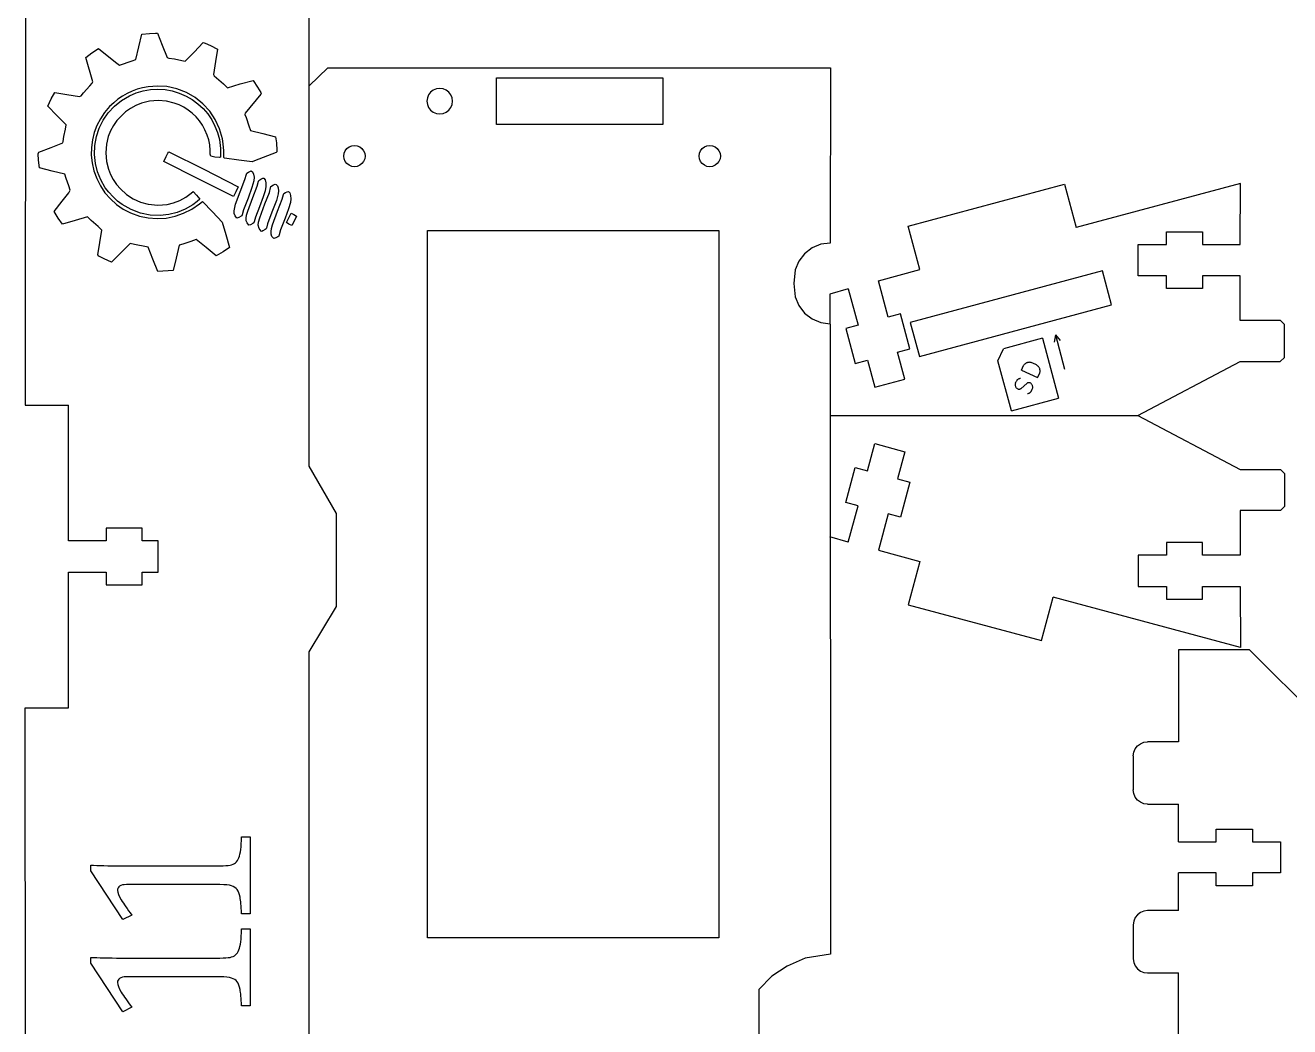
# Model space of a CAD drawing. Extents: x -217 to 647, y -204 to 340.
# Drawn here: x -217.4 to -39.4, y -63.8 to 77.1 of the extents above; entities that cross this region are included whole.
import ezdxf

# ---------------------------------------------------------------- set-up
doc = ezdxf.new("R2010")
doc.units = 0
doc.layers.add('Layer_1', color=7, linetype='CONTINUOUS')

msp = doc.modelspace()

# ---------------------------------------------------------------- linework, layer by layer
at = {"layer": 'Layer_1', "color": 3}
for p, q in [((-217.335825, 149.246416), (-217.352476, 23.693906)), ((-177.424241, 15.098608), (-177.424241, 127.368493)), ((-174.770583, 71.152812), (-104.060256, 71.181402)), ((-104.060256, 71.181402), (-104.07211, 46.5089)), ((-105.403916, 46.333688), (-106.633982, 45.823142)), ((-104.07211, 46.5089), (-105.403916, 46.333688)), ((-107.690255, 45.011034), (-108.500854, 43.952607)), ((-106.633982, 45.823142), (-107.690255, 45.011034)), ((-109.01035, 42.720055), (-109.184086, 40.832957)), ((-108.500854, 43.952607), (-109.01035, 42.720055)), ((-109.184086, 40.832957), (-109.01035, 38.945858)), ((-109.01035, 38.945858), (-108.500854, 37.713306)), ((-108.500854, 37.713306), (-107.690255, 36.654877)), ((-107.690255, 36.654877), (-106.633982, 35.842768)), ((-106.633982, 35.842768), (-105.403916, 35.332223)), ((-105.403916, 35.332223), (-104.07211, 35.158396)), ((-104.07211, 35.158396), (-104.060256, -53.566143)), ((-217.352476, 23.693906), (-211.264153, 23.693906)), ((-211.264068, 4.596526), (-211.264068, 23.696381)), ((-173.578963, 8.431672), (-177.424241, 15.098608)), ((-173.578963, -4.624266), (-173.578963, 8.431672)), ((-200.884866, 6.396512), (-205.974688, 6.396512)), ((-205.974688, 6.396512), (-205.974688, 4.596526)), ((-200.884866, 4.596526), (-200.884866, 6.396512)), ((-205.974688, 4.596526), (-211.264068, 4.596526)), ((-198.636091, 4.596526), (-200.884866, 4.596526)), ((-198.636091, 0.196541), (-198.636091, 4.596526)), ((-211.264096, -18.904485), (-211.264096, 0.195356)), ((-211.264068, 0.196541), (-205.974688, 0.196541)), ((-205.974688, 0.196541), (-205.974688, -1.603444)), ((-200.884866, -1.603444), (-200.884866, 0.196541)), ((-200.884866, 0.196541), (-198.636091, 0.196541)), ((-205.974688, -1.603444), (-200.884866, -1.603444)), ((-177.424241, -11.013269), (-173.578963, -4.624266)), ((-177.424241, -123.839025), (-177.424241, -11.013269)), ((-217.335825, -144.474832), (-217.353323, -18.901663)), ((-217.353323, -18.901663), (-211.264096, -18.904485)), ((-107.589897, -54.13183), (-110.131901, -55.237068)), ((-104.060256, -53.566143), (-107.589897, -54.13183)), ((-112.31599, -56.657972), (-114.130086, -58.536387)), ((-110.131901, -55.237068), (-112.31599, -56.657972)), ((-114.130086, -58.536387), (-114.130086, -71.540792))]:
    msp.add_line(p, q, dxfattribs=at)
at = {"layer": 'Layer_1', "color": 1}
for p, q in [((-201.376751, 74.126963), (-200.943424, 75.896553)), ((-200.943424, 75.896553), (-199.857281, 76.007777)), ((-199.857281, 76.007777), (-199.018172, 76.053299)), ((-199.018172, 76.053299), (-198.746522, 76.022311)), ((-198.746522, 76.022311), (-198.084265, 74.342976)), ((-208.855519, 72.627122), (-207.970546, 73.2731)), ((-207.970546, 73.2731), (-207.028957, 73.880245)), ((-207.028957, 73.880245), (-205.583561, 72.695448)), ((-201.811142, 72.339029), (-201.376751, 74.126963)), ((-198.084265, 74.342976), (-197.377902, 72.633472)), ((-194.847704, 72.080768), (-193.607817, 73.378962)), ((-193.607817, 73.378962), (-192.298738, 74.719997)), ((-192.298738, 74.719997), (-192.017303, 74.6447)), ((-192.017303, 74.6447), (-191.284298, 74.297651)), ((-191.284298, 74.297651), (-190.324125, 73.782511)), ((-190.324125, 73.782511), (-190.577041, 72.035443)), ((-207.852416, 69.199928), (-208.855519, 72.627122)), ((-205.583561, 72.695448), (-204.476141, 71.797586)), ((-204.476141, 71.797586), (-204.078592, 71.544517)), ((-204.078592, 71.544517), (-202.311717, 72.159)), ((-202.311717, 72.159), (-201.811142, 72.339029)), ((-197.377902, 72.633472), (-197.134226, 72.543499)), ((-197.134226, 72.543499), (-196.346205, 72.428861)), ((-196.346205, 72.428861), (-195.342936, 72.209828)), ((-195.342936, 72.209828), (-194.847704, 72.080768)), ((-190.577041, 72.035443), (-190.86083, 70.215307)), ((-190.86083, 70.215307), (-190.769892, 70.048373)), ((-190.769892, 70.048373), (-190.439827, 69.765953)), ((-190.439827, 69.765953), (-189.461527, 68.901196)), ((-213.734605, 66.793109), (-213.212533, 67.710246)), ((-213.212533, 67.710246), (-211.503308, 67.427685)), ((-209.506936, 67.23552), (-209.153263, 67.647621)), ((-209.153263, 67.647621), (-208.289898, 68.627214)), ((-208.289898, 68.627214), (-207.934662, 69.019814)), ((-207.934662, 69.019814), (-207.852416, 69.199928)), ((-202.320635, 67.892279), (-203.01195, 67.570603)), ((-202.693216, 67.224965), (-201.736127, 67.634921)), ((-201.59923, 68.155903), (-202.320635, 67.892279)), ((-201.736127, 67.634921), (-200.747466, 67.926485)), ((-200.847147, 68.361784), (-201.59923, 68.155903)), ((-200.063806, 68.510233), (-200.847147, 68.361784)), ((-200.747466, 67.926485), (-199.737156, 68.099713)), ((-198.757952, 68.588098), (-200.063806, 68.510233)), ((-199.737156, 68.099713), (-198.715114, 68.154605)), ((-197.430294, 68.511955), (-198.757952, 68.588098)), ((-198.715114, 68.154605), (-197.691268, 68.091274)), ((-197.691268, 68.091274), (-196.675542, 67.909664)), ((-196.004979, 68.195358), (-197.430294, 68.511955)), ((-196.675542, 67.909664), (-195.677858, 67.609916)), ((-194.672672, 67.674319), (-196.004979, 68.195358)), ((-193.450568, 66.96501), (-194.672672, 67.674319)), ((-189.461527, 68.901196), (-188.904225, 68.362772)), ((-188.904225, 68.362772), (-187.125999, 68.889399)), ((-187.125999, 68.889399), (-185.306902, 69.373071)), ((-185.306902, 69.373071), (-184.697088, 68.45805)), ((-184.697088, 68.45805), (-184.212213, 67.681262)), ((-184.212213, 67.681262), (-184.174133, 67.545203)), ((-214.20251, 65.769122), (-213.734605, 66.793109)), ((-211.503308, 67.427685), (-209.703839, 67.146535)), ((-209.703839, 67.146535), (-209.506936, 67.23552)), ((-204.911164, 66.254177), (-205.487936, 65.69724)), ((-204.30663, 66.751819), (-204.911164, 66.254177)), ((-204.808966, 65.757861), (-203.81402, 66.560275)), ((-203.673755, 67.190562), (-204.30663, 66.751819)), ((-203.81402, 66.560275), (-202.693216, 67.224965)), ((-203.01195, 67.570603), (-203.673755, 67.190562)), ((-201.787455, 65.866601), (-202.542569, 65.452384)), ((-200.985419, 66.189915), (-201.787455, 65.866601)), ((-199.869671, 66.471883), (-200.985419, 66.189915)), ((-198.649178, 66.548507), (-199.869671, 66.471883)), ((-197.495473, 66.476766), (-198.649178, 66.548507)), ((-196.41487, 66.209501), (-197.495473, 66.476766)), ((-195.718165, 65.946385), (-196.41487, 66.209501)), ((-195.0563, 65.616157), (-195.718165, 65.946385)), ((-195.677858, 67.609916), (-194.708134, 67.192001)), ((-194.708134, 67.192001), (-193.848047, 66.695488)), ((-193.848047, 66.695488), (-193.052184, 66.103442)), ((-192.355865, 66.083517), (-193.450568, 66.96501)), ((-193.052184, 66.103442), (-192.327939, 65.425573)), ((-191.405761, 65.046068), (-192.355865, 66.083517)), ((-184.213531, 67.455512), (-186.423012, 64.774458)), ((-184.174133, 67.545203), (-184.213531, 67.455512)), ((-212.891472, 64.446374), (-214.20251, 65.769122)), ((-211.580428, 63.125123), (-212.891472, 64.446374)), ((-206.188183, 64.876425), (-206.78304, 63.987679)), ((-206.383402, 63.80367), (-205.668584, 64.833668)), ((-205.487936, 65.69724), (-206.188183, 64.876425)), ((-205.668584, 64.833668), (-204.808966, 65.757861)), ((-203.882247, 64.381266), (-204.451918, 63.739323)), ((-203.243318, 64.954769), (-203.882247, 64.381266)), ((-202.542569, 65.452384), (-203.243318, 64.954769)), ((-194.433698, 65.222711), (-195.0563, 65.616157)), ((-193.854801, 64.769829), (-194.433698, 65.222711)), ((-193.324028, 64.261349), (-193.854801, 64.769829)), ((-192.845814, 63.701082), (-193.324028, 64.261349)), ((-192.327939, 65.425573), (-191.682692, 64.671531)), ((-191.682692, 64.671531), (-191.123835, 63.85097)), ((-190.617452, 63.86875), (-191.405761, 65.046068)), ((-186.423012, 64.774458), (-186.444122, 64.611954)), ((-186.444122, 64.611954), (-186.284464, 64.157492)), ((-186.284464, 64.157492), (-185.897836, 63.009271)), ((-211.917173, 61.515976), (-211.707826, 62.532823)), ((-211.707826, 62.532823), (-211.580428, 63.125123)), ((-207.269227, 63.041387), (-207.64347, 62.048078)), ((-207.34079, 61.490012), (-206.943966, 62.683784)), ((-206.78304, 63.987679), (-207.269227, 63.041387)), ((-206.943966, 62.683784), (-206.383402, 63.80367)), ((-205.353708, 62.280093), (-205.670937, 61.477763)), ((-204.94489, 63.03642), (-205.353708, 62.280093)), ((-204.451918, 63.739323), (-204.94489, 63.03642)), ((-192.424592, 63.092978), (-192.845814, 63.701082)), ((-192.064784, 62.44079), (-192.424592, 63.092978)), ((-191.743409, 61.70896), (-192.064784, 62.44079)), ((-191.123835, 63.85097), (-190.658756, 62.973513)), ((-190.658756, 62.973513), (-190.294836, 62.048897)), ((-190.008137, 62.567677), (-190.617452, 63.86875)), ((-189.595012, 61.159022), (-190.008137, 62.567677)), ((-185.897836, 63.009271), (-185.681321, 62.357253)), ((-185.681321, 62.357253), (-183.920031, 61.921332)), ((-213.71562, 59.966492), (-212.071926, 60.590795)), ((-212.071926, 60.590795), (-212.035523, 60.795999)), ((-212.035523, 60.795999), (-211.917173, 61.515976)), ((-207.9025, 61.018193), (-208.043041, 59.962145)), ((-207.64347, 62.048078), (-207.9025, 61.018193)), ((-207.564423, 60.238328), (-207.34079, 61.490012)), ((-205.670937, 61.477763), (-205.933452, 60.419628)), ((-191.526998, 61.026151), (-191.743409, 61.70896)), ((-191.3978, 60.321076), (-191.526998, 61.026151)), ((-190.294836, 62.048897), (-190.039464, 61.086773)), ((-190.039464, 61.086773), (-189.866722, 59.804524)), ((-189.483596, 60.456401), (-189.595012, 61.159022)), ((-183.920031, 61.921332), (-182.135707, 61.467942)), ((-182.135707, 61.467942), (-182.019719, 60.589892)), ((-182.019719, 60.589892), (-181.941351, 59.549254)), ((-215.522265, 59.062957), (-215.502961, 59.209515)), ((-215.47444, 58.159366), (-215.522265, 59.062957)), ((-215.502961, 59.209515), (-215.452523, 59.271943)), ((-215.452523, 59.271943), (-213.71562, 59.966492)), ((-208.043041, 59.962145), (-208.061837, 58.890463)), ((-208.061837, 58.890463), (-207.955583, 57.813588)), ((-207.605384, 58.94465), (-207.564423, 60.238328)), ((-207.474213, 57.697481), (-207.605384, 58.94465)), ((-205.933452, 60.419628), (-205.999314, 59.201726)), ((-205.999314, 59.201726), (-205.932769, 57.979563)), ((-197.542892, 58.663697), (-197.277719, 59.157332)), ((-197.277719, 59.157332), (-197.134059, 59.327512)), ((-197.134059, 59.327512), (-192.219298, 56.895152)), ((-191.338036, 59.52233), (-191.3978, 60.321076)), ((-191.320397, 59.00084), (-191.338036, 59.52233)), ((-191.259237, 58.752936), (-191.320397, 59.00084)), ((-191.067738, 58.662371), (-191.259237, 58.752936)), ((-189.868977, 58.726125), (-189.901875, 58.61349)), ((-189.866722, 59.804524), (-189.868979, 58.726125)), ((-189.868979, 58.726125), (-189.868979, 58.726125)), ((-189.435782, 59.496705), (-189.483596, 60.456401)), ((-189.397092, 58.594045), (-189.435782, 59.496705)), ((-182.031629, 59.258594), (-185.105966, 58.071228)), ((-181.942198, 59.357851), (-182.031397, 59.258594)), ((-182.031397, 59.258594), (-182.031397, 59.258594)), ((-181.941351, 59.549254), (-181.942198, 59.357851)), ((-215.355523, 57.072754), (-215.47444, 58.159366)), ((-213.585563, 56.63181), (-215.355523, 57.072754)), ((-207.955583, 57.813588), (-207.699198, 56.668019)), ((-207.182206, 56.517877), (-207.474213, 57.697481)), ((-205.932769, 57.979563), (-205.664641, 56.9063)), ((-197.849792, 57.975245), (-197.542892, 58.663697)), ((-192.929767, 55.505715), (-197.849792, 57.975245)), ((-190.659077, 58.612785), (-191.067738, 58.662371)), ((-190.004373, 58.562803), (-190.659077, 58.612785)), ((-189.901875, 58.61349), (-190.004373, 58.562803)), ((-189.361307, 58.464872), (-189.397092, 58.594045)), ((-189.299085, 58.429707), (-189.361307, 58.464872)), ((-187.316742, 58.179573), (-189.299085, 58.429707)), ((-185.443597, 57.954642), (-187.316742, 58.179573)), ((-185.105966, 58.071228), (-185.443597, 57.954642)), ((-211.803338, 56.175993), (-213.585563, 56.63181)), ((-211.586761, 55.569836), (-211.803338, 56.175993)), ((-211.242862, 54.54156), (-211.586761, 55.569836)), ((-207.699198, 56.668019), (-207.304584, 55.574295)), ((-207.304584, 55.574295), (-206.780573, 54.543846)), ((-206.723841, 55.388791), (-207.182206, 56.517877)), ((-206.093599, 54.293317), (-206.723841, 55.388791)), ((-205.664641, 56.9063), (-205.369676, 56.153528)), ((-205.369676, 56.153528), (-204.989103, 55.438095)), ((-204.989103, 55.438095), (-204.523396, 54.760818)), ((-188.032974, 53.05803), (-192.929767, 55.505715)), ((-192.219298, 56.895152), (-187.380948, 54.420289)), ((-187.104943, 53.728477), (-186.441831, 55.457851)), ((-186.441831, 55.457851), (-186.230918, 56.186153)), ((-186.230918, 56.186153), (-186.172963, 56.328591)), ((-186.172963, 56.328591), (-185.940762, 56.489655)), ((-185.940762, 56.489655), (-185.566044, 56.656759)), ((-185.566044, 56.656759), (-185.368475, 56.532891)), ((-185.189137, 55.268592), (-185.4528, 54.314935)), ((-185.368475, 56.532891), (-185.226311, 56.210763)), ((-185.226311, 56.210763), (-185.159712, 55.764598)), ((-185.159712, 55.764598), (-185.188854, 55.268592)), ((-185.188854, 55.268592), (-185.188854, 55.268592)), ((-184.712074, 54.532275), (-184.536721, 55.190897)), ((-184.536721, 55.190897), (-184.467565, 55.324021)), ((-184.467565, 55.324021), (-184.215388, 55.499619)), ((-184.215388, 55.499619), (-183.923813, 55.650721)), ((-183.923813, 55.650721), (-183.76552, 55.620128)), ((-183.76552, 55.620128), (-183.577958, 55.384219)), ((-183.577958, 55.384219), (-183.480936, 54.971723)), ((-212.169211, 52.415156), (-211.230695, 53.567075)), ((-211.032124, 53.931847), (-211.242862, 54.54156)), ((-211.230695, 53.567075), (-211.032124, 53.931847)), ((-206.780573, 54.543846), (-206.136006, 53.588185)), ((-206.136006, 53.588185), (-205.379724, 52.718884)), ((-205.607271, 53.650443), (-206.093599, 54.293317)), ((-205.007424, 52.99834), (-205.607271, 53.650443)), ((-204.523396, 54.760818), (-203.973032, 54.122375)), ((-203.973032, 54.122375), (-203.117557, 53.35013)), ((-194.766557, 52.965433), (-193.996931, 53.510179)), ((-193.996931, 53.510179), (-193.714819, 53.738383)), ((-193.714819, 53.738383), (-193.244569, 53.232472)), ((-187.701295, 53.713463), (-188.032974, 53.05803)), ((-187.75945, 51.976611), (-187.104943, 53.728477)), ((-187.380948, 54.420289), (-187.701295, 53.713463)), ((-187.701295, 53.713463), (-187.701295, 53.713463)), ((-185.4528, 54.314935), (-186.011972, 52.831942)), ((-185.332951, 52.90357), (-184.712074, 54.532275)), ((-183.583165, 53.854715), (-183.85499, 52.985584)), ((-183.6235, 52.029584), (-183.009661, 53.62239)), ((-183.480371, 54.442076), (-183.58288, 53.854715)), ((-183.58288, 53.854715), (-183.58288, 53.854715)), ((-183.480936, 54.971723), (-183.480371, 54.442076)), ((-183.009661, 53.62239), (-182.840334, 54.263853)), ((-182.840334, 54.263853), (-182.78368, 54.465614)), ((-182.78368, 54.465614), (-182.441779, 54.682558)), ((-182.441779, 54.682558), (-182.191705, 54.797846)), ((-182.191705, 54.797846), (-182.035295, 54.754468)), ((-182.035295, 54.754468), (-181.880595, 54.575483)), ((-181.767542, 53.426161), (-182.019022, 52.478092)), ((-181.880595, 54.575483), (-181.778935, 54.267296)), ((-181.778935, 54.267296), (-181.738516, 53.870717)), ((-181.738516, 53.870717), (-181.767551, 53.426359)), ((-181.767551, 53.426359), (-181.767551, 53.426359)), ((-181.038929, 53.33283), (-180.950531, 53.473998)), ((-180.950531, 53.473998), (-180.745517, 53.621346)), ((-180.745517, 53.621346), (-180.507739, 53.726925)), ((-180.507739, 53.726925), (-180.321071, 53.743012)), ((-180.321071, 53.743012), (-180.129045, 53.55429)), ((-180.129045, 53.55429), (-180.009292, 53.185623)), ((-213.310893, 50.949887), (-212.169211, 52.415156)), ((-205.379724, 52.718884), (-204.520566, 51.947401)), ((-204.355618, 52.398562), (-205.007424, 52.99834)), ((-204.520566, 51.947401), (-203.567369, 51.285308)), ((-203.713396, 51.912688), (-204.355618, 52.398562)), ((-202.452769, 51.205552), (-203.713396, 51.912688)), ((-203.117557, 53.35013), (-202.179758, 52.734519)), ((-202.179758, 52.734519), (-201.158049, 52.274638)), ((-201.158049, 52.274638), (-200.050857, 51.969612)), ((-200.050857, 51.969612), (-198.716928, 51.852236)), ((-198.716928, 51.852236), (-197.38955, 51.945115)), ((-197.38955, 51.945115), (-196.486755, 52.171909)), ((-196.486755, 52.171909), (-195.60446, 52.515684)), ((-195.60446, 52.515684), (-194.766557, 52.965433)), ((-193.790612, 51.889913), (-194.855428, 51.275599)), ((-193.927476, 51.274019), (-192.8583, 52.020779)), ((-193.146042, 52.359135), (-193.790612, 51.889913)), ((-193.244569, 53.232472), (-192.797639, 52.673672)), ((-192.797639, 52.673672), (-193.146042, 52.359135)), ((-192.8583, 52.020779), (-192.412496, 52.338053)), ((-192.412496, 52.338053), (-191.006295, 50.898127)), ((-187.965049, 51.051374), (-187.75945, 51.976611)), ((-186.011972, 52.831942), (-186.663042, 51.158759)), ((-186.057173, 50.972606), (-185.332951, 52.90357)), ((-183.85499, 52.985584), (-184.411143, 51.584407)), ((-184.357656, 50.054904), (-183.6235, 52.029584)), ((-182.019022, 52.478092), (-182.638898, 50.865615)), ((-181.863546, 50.975259), (-181.223753, 52.659025)), ((-181.223753, 52.659025), (-181.038929, 53.33283)), ((-180.037486, 52.188617), (-180.293975, 51.31782)), ((-179.974598, 52.707059), (-180.037746, 52.188758)), ((-180.037746, 52.188758), (-180.037746, 52.188758)), ((-180.009292, 53.185623), (-179.974598, 52.707059)), ((-212.733105, 50.0229), (-213.310893, 50.949887)), ((-212.124744, 49.170701), (-212.733105, 50.0229)), ((-208.583104, 50.176513), (-210.320568, 49.660837)), ((-208.074864, 49.68872), (-208.583104, 50.176513)), ((-203.567369, 51.285308), (-202.528974, 50.744062)), ((-202.528974, 50.744062), (-201.303173, 50.300268)), ((-201.139194, 50.717392), (-202.452769, 51.205552)), ((-201.303173, 50.300268), (-200.047171, 50.033511)), ((-199.77597, 50.44914), (-201.139194, 50.717392)), ((-200.047171, 50.033511), (-198.778487, 49.941479)), ((-198.366405, 50.401727), (-199.77597, 50.44914)), ((-198.778487, 49.941479), (-197.514642, 50.021799)), ((-197.132211, 50.535133), (-198.366405, 50.401727)), ((-197.514642, 50.021799), (-196.273177, 50.272215)), ((-195.965586, 50.825229), (-197.132211, 50.535133)), ((-196.273177, 50.272215), (-195.071613, 50.690412)), ((-194.855428, 51.275599), (-195.965586, 50.825229)), ((-195.071613, 50.690412), (-193.927476, 51.274019)), ((-191.006295, 50.898127), (-189.652628, 49.458201)), ((-187.965896, 50.675567), (-187.965049, 51.051374)), ((-187.836025, 50.350898), (-187.965896, 50.675567)), ((-187.590029, 50.003709), (-187.836025, 50.350898)), ((-187.302798, 50.102035), (-187.590029, 50.003709)), ((-186.976687, 50.282234), (-187.302798, 50.102035)), ((-186.878338, 50.352168), (-186.976687, 50.282234)), ((-186.850085, 50.476233), (-186.878338, 50.352168)), ((-186.663042, 51.158759), (-186.850085, 50.476233)), ((-186.270542, 50.022476), (-186.209841, 50.429836)), ((-186.269695, 49.647883), (-186.270542, 50.022476)), ((-186.209841, 50.429836), (-186.057173, 50.972606)), ((-184.972015, 50.146626), (-185.153729, 49.476348)), ((-184.411143, 51.584407), (-184.972015, 50.146626)), ((-184.5315, 49.43568), (-184.357656, 50.054904)), ((-182.638898, 50.865615), (-183.275091, 49.229093)), ((-182.580542, 49.058687), (-181.863546, 50.975259)), ((-180.794381, 50.024113), (-181.442061, 48.382935)), ((-180.293975, 51.31782), (-180.794381, 50.024113)), ((-180.577877, 49.398963), (-179.926338, 50.689142)), ((-179.926338, 50.689142), (-179.541972, 50.534512)), ((-179.541972, 50.534512), (-179.192383, 50.284096)), ((-179.192383, 50.284096), (-179.501284, 49.599961)), ((-210.320568, 49.660837), (-212.124744, 49.170701)), ((-207.079985, 48.813465), (-208.074864, 49.68872)), ((-206.593446, 48.338372), (-207.079985, 48.813465)), ((-206.875524, 46.605414), (-206.593446, 48.338372)), ((-189.652628, 49.458201), (-189.127288, 47.697643)), ((-186.129752, 49.336789), (-186.269695, 49.647883)), ((-185.883138, 49.008593), (-186.129752, 49.336789)), ((-185.646354, 49.073165), (-185.883138, 49.008593)), ((-185.320824, 49.246958), (-185.646354, 49.073165)), ((-185.187641, 49.340515), (-185.320824, 49.246958)), ((-185.153729, 49.476348), (-185.187641, 49.340515)), ((-184.588029, 49.02595), (-184.5315, 49.43568)), ((-184.428071, 48.551083), (-184.588029, 49.02595)), ((-184.171127, 48.170365), (-184.428071, 48.551083)), ((-184.061018, 48.150327), (-184.171127, 48.170365)), ((-183.92164, 48.22362), (-184.061018, 48.150327)), ((-183.585945, 48.407996), (-183.92164, 48.22362)), ((-183.444704, 48.48984), (-183.585945, 48.407996)), ((-183.431355, 48.583933), (-183.444704, 48.48984)), ((-183.275091, 49.229093), (-183.431355, 48.583933)), ((-182.770997, 48.147533), (-182.718134, 48.550518)), ((-182.770433, 47.753833), (-182.770997, 48.147533)), ((-182.718134, 48.550518), (-182.580542, 49.058687)), ((-181.442061, 48.382935), (-181.642357, 47.675827)), ((-180.261977, 49.172621), (-180.577877, 49.398963)), ((-179.857538, 48.995837), (-180.261977, 49.172621)), ((-179.501284, 49.599961), (-179.857538, 48.995837)), ((-179.501284, 49.599961), (-179.501284, 49.599961)), ((-207.158195, 44.844799), (-206.875524, 46.605414)), ((-202.57774, 46.425469), (-203.914835, 45.114463)), ((-201.981051, 46.299288), (-202.57774, 46.425469)), ((-200.298897, 45.97747), (-201.981051, 46.299288)), ((-195.197544, 46.370775), (-195.675558, 46.192975)), ((-194.065384, 46.739809), (-195.197544, 46.370775)), ((-193.327127, 46.991043), (-194.065384, 46.739809)), ((-191.907473, 45.857667), (-193.327127, 46.991043)), ((-189.127288, 47.697643), (-188.600297, 45.8965)), ((-182.637811, 47.445646), (-182.770433, 47.753833)), ((-182.393861, 47.122841), (-182.637811, 47.445646)), ((-182.116363, 47.21857), (-182.393861, 47.122841)), ((-181.797051, 47.378167), (-182.116363, 47.21857)), ((-181.688475, 47.451601), (-181.797051, 47.378167)), ((-181.642357, 47.675827), (-181.688475, 47.451601)), ((-206.991921, 44.666689), (-207.158195, 44.844799)), ((-206.233988, 44.266413), (-206.991921, 44.666689)), ((-203.914835, 45.114463), (-205.233837, 43.803399)), ((-200.045526, 45.937056), (-200.298897, 45.97747)), ((-199.396742, 44.218209), (-200.045526, 45.937056)), ((-195.675558, 46.192975), (-196.101502, 44.400017)), ((-190.477267, 44.696802), (-191.907473, 45.857667)), ((-189.510131, 45.258622), (-190.477267, 44.696802)), ((-188.600297, 45.8965), (-189.510131, 45.258622)), ((-205.233837, 43.803399), (-206.233988, 44.266413)), ((-198.694641, 42.481555), (-199.396742, 44.218209)), ((-196.101502, 44.400017), (-196.534007, 42.637483)), ((-196.534007, 42.637483), (-198.694641, 42.481555)), ((-74.203561, 33.113121), (-79.677162, 31.642433)), ((-74.203561, 33.113121), (-71.933067, 24.662823)), ((-72.392166, 33.598402), (-72.565637, 32.545854)), ((-72.392705, 33.598712), (-71.090969, 28.753945)), ((-72.392036, 33.598458), (-71.714392, 32.774595)), ((-80.469741, 29.939673), (-79.677162, 31.642433)), ((-78.572584, 22.878868), (-80.469741, 29.939673)), ((-77.156478, 28.634537), (-76.862205, 29.266714)), ((-77.156478, 28.634537), (-74.889962, 27.579562)), ((-76.818584, 29.334194), (-76.862176, 29.266489)), ((-76.769235, 29.397778), (-76.818584, 29.334194)), ((-76.714388, 29.456735), (-76.769235, 29.397778)), ((-76.654619, 29.510695), (-76.714388, 29.456735)), ((-76.590394, 29.559238), (-76.654619, 29.510695)), ((-76.522138, 29.601966), (-76.590394, 29.559238)), ((-76.450428, 29.638542), (-76.522138, 29.601966)), ((-76.375772, 29.668712), (-76.450428, 29.638542)), ((-76.298782, 29.692136), (-76.375772, 29.668712)), ((-76.220031, 29.708787), (-76.298782, 29.692136)), ((-76.140102, 29.718665), (-76.220031, 29.708787)), ((-76.059641, 29.721487), (-76.140102, 29.718665)), ((-75.939581, 29.705118), (-76.059641, 29.721487)), ((-75.820604, 29.682258), (-75.939581, 29.705118)), ((-75.703045, 29.652879), (-75.820604, 29.682258)), ((-75.587277, 29.617093), (-75.703045, 29.652879)), ((-75.473654, 29.575042), (-75.587277, 29.617093)), ((-75.362442, 29.526895), (-75.473654, 29.575042)), ((-75.253769, 29.473386), (-75.362233, 29.527431)), ((-75.148802, 29.412877), (-75.253769, 29.473386)), ((-75.046542, 29.34791), (-75.14845, 29.41347)), ((-74.94873, 29.276282), (-75.046934, 29.347204)), ((-74.854532, 29.200025), (-74.94873, 29.276282)), ((-74.764596, 29.118858), (-74.854532, 29.200025)), ((-74.714872, 29.055527), (-74.764596, 29.118858)), ((-74.670865, 28.988105), (-74.714872, 29.055527)), ((-74.632937, 28.917097), (-74.670865, 28.988105)), ((-74.601359, 28.843014), (-74.632937, 28.917097)), ((-74.576382, 28.766475), (-74.601359, 28.843014)), ((-74.558207, 28.688046), (-74.576382, 28.766475)), ((-74.547003, 28.608318), (-74.558207, 28.688046)), ((-74.54277, 28.527913), (-74.547003, 28.608318)), ((-74.545592, 28.447451), (-74.54277, 28.527913)), ((-78.041069, 26.69344), (-78.051794, 26.609959)), ((-78.019742, 26.775031), (-78.040993, 26.693525)), ((-77.987481, 26.852529), (-78.01909, 26.774523)), ((-77.988237, 26.852981), (-77.900272, 27.036086)), ((-77.871064, 27.090442), (-77.89936, 27.035691)), ((-77.836786, 27.141666), (-77.870429, 27.090075)), ((-77.799857, 27.190801), (-77.837663, 27.142145)), ((-77.757783, 27.235702), (-77.799744, 27.190603)), ((-77.71241, 27.277386), (-77.757848, 27.235871)), ((-77.663419, 27.31464), (-77.712343, 27.277217)), ((-77.611493, 27.347857), (-77.663436, 27.314781)), ((-77.556883, 27.376249), (-77.611451, 27.347716)), ((-77.500176, 27.400097), (-77.557005, 27.37639)), ((-77.441387, 27.418836), (-77.500032, 27.399927)), ((-77.381372, 27.43258), (-77.441387, 27.418751)), ((-77.319721, 27.440934), (-77.380706, 27.432467)), ((-77.214051, 26.046954), (-76.415723, 26.760637)), ((-76.380527, 26.783385), (-76.416319, 26.760807)), ((-76.34313, 26.803168), (-76.380519, 26.783413)), ((-76.304158, 26.819622), (-76.343062, 26.802971)), ((-76.26408, 26.833281), (-76.304127, 26.819735)), ((-76.223124, 26.843893), (-76.264227, 26.833451)), ((-76.181445, 26.850666), (-76.223124, 26.843893)), ((-76.139202, 26.854335), (-76.181346, 26.850666)), ((-76.096158, 26.854166), (-76.13846, 26.854166)), ((-76.054764, 26.851852), (-76.097024, 26.854674)), ((-76.012036, 26.845107), (-76.053898, 26.851315)), ((-75.971548, 26.835991), (-76.012812, 26.845586)), ((-75.930344, 26.822755), (-75.970673, 26.835455)), ((-75.859342, 26.779631), (-75.930725, 26.824025)), ((-75.793584, 26.726997), (-75.859249, 26.779518)), ((-75.734431, 26.666347), (-75.792901, 26.726771)), ((-74.889962, 27.579562), (-74.595715, 28.211739)), ((-74.595715, 28.211739), (-74.572177, 28.288758)), ((-74.572177, 28.288758), (-74.555442, 28.367526)), ((-74.555442, 28.367526), (-74.545592, 28.447451)), ((-78.051647, 26.609987), (-78.051625, 26.525772)), ((-78.05156, 26.525603), (-78.040751, 26.442121)), ((-78.040971, 26.442375), (-78.019606, 26.360926)), ((-78.018929, 26.36039), (-77.98736, 26.282355)), ((-77.987286, 26.282327), (-77.945997, 26.208949)), ((-77.946559, 26.20926), (-77.896225, 26.141752)), ((-77.896436, 26.142006), (-77.837869, 26.081526)), ((-77.837122, 26.080905), (-77.771358, 26.028327)), ((-77.772021, 26.028892), (-77.700495, 25.984385)), ((-77.700091, 25.985204), (-77.659784, 25.972504)), ((-77.659694, 25.972447), (-77.61843, 25.962852)), ((-77.618408, 25.962739), (-77.57652, 25.95653)), ((-77.575868, 25.956248), (-77.533631, 25.953425)), ((-77.533673, 25.953313), (-77.491346, 25.953313)), ((-77.492079, 25.954103), (-77.449932, 25.957772)), ((-77.44934, 25.957377), (-77.407684, 25.964432)), ((-77.408288, 25.964799), (-77.367244, 25.974959)), ((-77.367089, 25.975128), (-77.327042, 25.988675)), ((-77.326438, 25.988167), (-77.287547, 26.004818)), ((-77.288109, 26.0051), (-77.250706, 26.024856)), ((-77.250624, 26.024856), (-77.214833, 26.047434)), ((-76.332598, 25.319978), (-76.271474, 25.328444)), ((-76.271499, 25.328614), (-76.211318, 25.342443)), ((-76.211414, 25.342471), (-76.152664, 25.36138)), ((-76.152664, 25.36138), (-76.095703, 25.385369)), ((-76.095094, 25.384917), (-76.040405, 25.413534)), ((-76.040867, 25.413817), (-75.98884, 25.447062)), ((-75.98884, 25.447062), (-75.939832, 25.484598)), ((-75.939849, 25.484739), (-75.894338, 25.526395)), ((-75.893734, 25.525915), (-75.851922, 25.571325)), ((-75.852385, 25.571607), (-75.814508, 25.620347)), ((-75.814508, 25.620347), (-75.781023, 25.672219)), ((-75.78056, 25.671965), (-75.752194, 25.726829)), ((-75.752211, 25.72697), (-75.642463, 25.956925)), ((-75.684954, 26.599489), (-75.735263, 26.666827)), ((-75.643504, 26.526054), (-75.68479, 26.599263)), ((-75.611955, 26.448302), (-75.643569, 26.526224)), ((-75.641534, 25.956389), (-75.610253, 26.034367)), ((-75.590531, 26.367022), (-75.611952, 26.448302)), ((-75.611232, 26.034931), (-75.590065, 26.116296)), ((-75.579688, 26.283625), (-75.59061, 26.366937)), ((-75.59002, 26.116268), (-75.579493, 26.199636)), ((-75.579437, 26.199608), (-75.579606, 26.28371)), ((-78.572584, 22.878868), (-71.933067, 24.662823)), ((-186.911761, -37.028405), (-185.726986, -37.028405)), ((-185.726986, -37.028405), (-185.726986, -47.864267)), ((-208.140333, -41.837831), (-208.140333, -41.031355)), ((-203.612221, -48.700062), (-208.140333, -41.837831)), ((-203.823209, -41.119342), (-189.962963, -41.119342)), ((-189.962963, -43.773329), (-203.125327, -43.773329)), ((-185.726986, -47.864267), (-186.911761, -47.864267)), ((-202.362525, -48.054887), (-203.612221, -48.700062)), ((-186.911761, -50.010478), (-185.726986, -50.010478)), ((-185.726986, -50.010478), (-185.726986, -60.84634)), ((-208.140333, -54.819904), (-208.140333, -54.013428)), ((-203.612221, -61.682136), (-208.140333, -54.819904)), ((-203.823209, -54.101415), (-189.962963, -54.101415)), ((-189.962963, -56.755403), (-203.125327, -56.755403)), ((-202.362525, -61.036961), (-203.612221, -61.682136)), ((-185.726986, -60.84634), (-186.911761, -60.84634))]:
    msp.add_line(p, q, dxfattribs=at)
at = {"layer": 'Layer_1', "color": 6}
msp.add_line((-177.387404, 68.647289), (-174.779755, 71.163066), dxfattribs=at)
at = {"layer": 'Layer_1', "color": 7}
for p, q in [((-151.034621, 69.770996), (-127.647966, 69.770996)), ((-151.034621, 63.171012), (-151.034621, 69.770996)), ((-127.647966, 69.770996), (-127.647966, 63.171012)), ((-160.307428, 67.743794), (-160.593488, 67.371006)), ((-159.93464, 68.029854), (-160.307428, 67.743794)), ((-159.500498, 68.209658), (-159.93464, 68.029854)), ((-159.034634, 68.270985), (-159.500498, 68.209658)), ((-158.568769, 68.209658), (-159.034634, 68.270985)), ((-158.134627, 68.029854), (-158.568769, 68.209658)), ((-157.76184, 67.743794), (-158.134627, 68.029854)), ((-157.475779, 67.371006), (-157.76184, 67.743794)), ((-160.773292, 66.936864), (-160.834647, 66.471)), ((-160.834647, 66.471), (-160.773292, 66.005136)), ((-160.593488, 67.371006), (-160.773292, 66.936864)), ((-160.773292, 66.005136), (-160.593488, 65.570993)), ((-157.295975, 66.936864), (-157.475779, 67.371006)), ((-157.475779, 65.570993), (-157.295975, 66.005136)), ((-157.234648, 66.471), (-157.295975, 66.936864)), ((-157.295975, 66.005136), (-157.234648, 66.471)), ((-160.593488, 65.570993), (-160.307428, 65.198206)), ((-160.307428, 65.198206), (-159.93464, 64.912145)), ((-159.93464, 64.912145), (-159.500498, 64.732342)), ((-159.500498, 64.732342), (-159.034634, 64.670986)), ((-159.034634, 64.670986), (-158.568769, 64.732342)), ((-158.568769, 64.732342), (-158.134627, 64.912145)), ((-158.134627, 64.912145), (-157.76184, 65.198206)), ((-157.76184, 65.198206), (-157.475779, 65.570993)), ((-127.647966, 63.171012), (-151.034621, 63.171012)), ((-172.534621, 58.749211), (-172.48351, 59.137436)), ((-172.48351, 58.360986), (-172.534621, 58.749211)), ((-172.48351, 59.137436), (-172.333678, 59.499216)), ((-172.333678, 59.499216), (-172.095285, 59.809858)), ((-172.095285, 59.809858), (-171.784643, 60.048251)), ((-171.784643, 60.048251), (-171.422863, 60.198083)), ((-171.422863, 60.198083), (-171.034638, 60.249194)), ((-171.034638, 60.249194), (-170.646413, 60.198083)), ((-170.646413, 60.198083), (-170.284632, 60.048251)), ((-170.284632, 60.048251), (-169.973962, 59.809858)), ((-169.973962, 59.809858), (-169.735597, 59.499216)), ((-169.735597, 59.499216), (-169.585737, 59.137436)), ((-169.585737, 59.137436), (-169.534627, 58.749211)), ((-169.534627, 58.749211), (-169.585737, 58.360986)), ((-122.534608, 58.749211), (-122.483497, 59.137436)), ((-122.483497, 58.360986), (-122.534608, 58.749211)), ((-122.483497, 59.137436), (-122.333666, 59.499216)), ((-122.333666, 59.499216), (-122.095272, 59.809858)), ((-122.095272, 59.809858), (-121.78463, 60.048251)), ((-121.78463, 60.048251), (-121.42285, 60.198083)), ((-121.42285, 60.198083), (-121.034625, 60.249194)), ((-121.034625, 60.249194), (-120.6464, 60.198083)), ((-120.6464, 60.198083), (-120.284619, 60.048251)), ((-120.284619, 60.048251), (-119.973949, 59.809858)), ((-119.973949, 59.809858), (-119.735584, 59.499216)), ((-119.735584, 59.499216), (-119.585724, 59.137436)), ((-119.585724, 59.137436), (-119.534614, 58.749211)), ((-119.534614, 58.749211), (-119.585724, 58.360986)), ((-172.333678, 57.999205), (-172.48351, 58.360986)), ((-172.095285, 57.688535), (-172.333678, 57.999205)), ((-171.784643, 57.45017), (-172.095285, 57.688535)), ((-171.422863, 57.30031), (-171.784643, 57.45017)), ((-171.034638, 57.2492), (-171.422863, 57.30031)), ((-170.646413, 57.30031), (-171.034638, 57.2492)), ((-170.284632, 57.45017), (-170.646413, 57.30031)), ((-169.973962, 57.688535), (-170.284632, 57.45017)), ((-169.735597, 57.999205), (-169.973962, 57.688535)), ((-169.585737, 58.360986), (-169.735597, 57.999205)), ((-122.333666, 57.999205), (-122.483497, 58.360986)), ((-122.095272, 57.688535), (-122.333666, 57.999205)), ((-121.78463, 57.45017), (-122.095272, 57.688535)), ((-121.42285, 57.30031), (-121.78463, 57.45017)), ((-121.034625, 57.2492), (-121.42285, 57.30031)), ((-120.6464, 57.30031), (-121.034625, 57.2492)), ((-120.284619, 57.45017), (-120.6464, 57.30031)), ((-119.973949, 57.688535), (-120.284619, 57.45017)), ((-119.735584, 57.999205), (-119.973949, 57.688535)), ((-119.585724, 58.360986), (-119.735584, 57.999205)), ((-160.734627, 48.24922), (-119.734625, 48.24922)), ((-160.734627, -51.250792), (-160.734627, 48.24922)), ((-119.734625, 48.24922), (-119.734625, -51.250792)), ((-65.767067, 42.603887), (-92.807972, 35.33833)), ((-64.475596, 37.797304), (-65.767067, 42.603887)), ((-91.516514, 30.531719), (-64.475596, 37.797304)), ((-92.807972, 35.33833), (-91.516514, 30.531719)), ((-104.119991, 22.245505), (-60.812935, 22.245505)), ((-119.734625, -51.250792), (-160.734627, -51.250792))]:
    msp.add_line(p, q, dxfattribs=at)
at = {"layer": 'Layer_1', "color": 5}
for p, q in [((-93.101133, 48.892306), (-71.094381, 54.80283)), ((-71.094381, 54.80283), (-69.450236, 48.683659)), ((-46.35862, 54.896866), (-69.449785, 48.684055)), ((-46.368018, 46.310961), (-46.35862, 54.896866)), ((-91.456988, 42.773136), (-93.101133, 48.892306)), ((-56.774426, 46.303341), (-56.774426, 48.103326)), ((-56.774426, 48.103326), (-51.674419, 48.103326)), ((-51.674419, 48.103326), (-51.674419, 46.303341)), ((-60.724411, 41.903327), (-60.724411, 46.303341)), ((-60.724411, 46.303341), (-56.774426, 46.303341)), ((-51.674419, 46.303341), (-46.368018, 46.310961)), ((-97.292819, 41.205645), (-91.456751, 42.773729)), ((-95.917804, 36.086614), (-97.293056, 41.205081)), ((-56.774426, 41.903327), (-60.724411, 41.903327)), ((-56.774426, 40.103314), (-56.774426, 41.903327)), ((-51.674396, 41.903214), (-51.674408, 40.103257)), ((-46.36929, 41.912527), (-51.674396, 41.903214)), ((-46.376685, 35.588294), (-46.36929, 41.912527)), ((-101.542349, 40.063351), (-104.119859, 39.31772)), ((-104.119859, 39.31772), (-104.119859, 35.249515)), ((-101.542349, 40.063351), (-100.167097, 34.944856)), ((-51.674408, 40.103257), (-56.774426, 40.103314)), ((-94.179456, 36.553664), (-95.917804, 36.086614)), ((-92.856085, 31.628378), (-94.179456, 36.553664)), ((-40.734089, 35.585472), (-46.376685, 35.588294)), ((-101.905444, 34.477806), (-100.582048, 29.552493)), ((-100.16686, 34.945449), (-101.905207, 34.478371)), ((-40.171987, 35.02464), (-40.734089, 35.585472)), ((-40.172551, 30.409263), (-40.171987, 35.02464)), ((-94.594407, 31.1613), (-92.856085, 31.628378)), ((-93.569444, 27.346587), (-94.594407, 31.1613)), ((-40.738906, 29.824837), (-40.172551, 30.409263)), ((-100.582048, 29.552493), (-98.843703, 30.019542)), ((-98.843703, 30.019542), (-97.818737, 26.204857)), ((-60.812791, 22.238224), (-46.384276, 29.828224)), ((-46.384276, 29.828224), (-40.738906, 29.824837)), ((-97.818737, 26.204857), (-93.569444, 27.346587)), ((-60.812935, 22.245505), (-46.372132, 14.646728)), ((-98.843847, 14.464187), (-97.818875, 18.278872)), ((-97.818875, 18.278872), (-93.569594, 17.137142)), ((-93.569594, 17.137142), (-94.59454, 13.322457)), ((-101.905594, 10.005951), (-100.582195, 14.931265)), ((-100.582195, 14.931265), (-98.843847, 14.464187)), ((-46.372132, 14.646728), (-40.727547, 14.643906)), ((-40.727547, 14.643906), (-40.162891, 14.085727)), ((-94.59454, 13.322457), (-92.85622, 12.855351)), ((-92.85622, 12.855351), (-94.179589, 7.930065)), ((-40.162891, 14.085727), (-40.16282, 9.43812)), ((-100.166989, 9.53828), (-101.90534, 10.005358)), ((-101.542484, 4.420406), (-100.167243, 9.538873)), ((-40.16282, 9.43812), (-40.7267, 8.89185)), ((-95.917936, 8.397143), (-97.293205, 3.278676)), ((-94.179589, 7.930065), (-95.917936, 8.397143)), ((-40.7267, 8.89185), (-46.370721, 8.89185)), ((-46.370721, 8.89185), (-46.369028, 2.573375)), ((-101.542484, 4.420406), (-104.119991, 5.166009)), ((-51.674738, 4.380698), (-56.774747, 4.380698)), ((-56.774747, 4.380698), (-56.774747, 2.580684)), ((-51.674665, 2.579866), (-51.674665, 4.379879)), ((-97.292951, 3.278084), (-91.456878, 1.710029)), ((-56.774747, 2.580684), (-60.72473, 2.580684)), ((-60.72473, 2.580684), (-60.72473, -1.819329)), ((-46.369028, 2.573375), (-51.674665, 2.579866)), ((-91.457132, 1.710593), (-93.101274, -4.408549)), ((-74.365783, -9.442575), (-72.721641, -3.323405)), ((-46.362624, -10.393551), (-72.721787, -3.323517)), ((-60.72473, -1.819329), (-56.774747, -1.819329)), ((-56.774747, -1.819329), (-56.774747, -3.619315)), ((-51.674738, -3.619315), (-51.674738, -1.819329)), ((-51.674738, -1.819329), (-46.368353, -1.826949)), ((-46.368353, -1.826949), (-46.362624, -10.393551)), ((-93.101274, -4.408549), (-74.365783, -9.442575)), ((-56.774747, -3.619315), (-51.674738, -3.619315)), ((-45.076392, -10.747755), (-55.076288, -10.747755)), ((-55.076288, -10.747755), (-55.076288, -23.671867)), ((-35.07644, -20.727753), (-45.076392, -10.747755)), ((-61.358103, -25.151276), (-61.158289, -24.669862)), ((-61.158289, -24.669862), (-60.840479, -24.256491)), ((-60.840479, -24.256491), (-60.426261, -23.939273)), ((-60.426261, -23.939273), (-59.943887, -23.739883)), ((-59.943887, -23.739883), (-59.426263, -23.671867)), ((-55.076288, -23.671867), (-59.426263, -23.671867)), ((-61.426259, -25.667856), (-61.358103, -25.151276)), ((-61.426259, -25.667856), (-61.426259, -30.458268)), ((-61.358103, -30.974875), (-61.426259, -30.458268)), ((-61.158289, -31.456262), (-61.358103, -30.974875)), ((-60.840479, -31.869661), (-61.158289, -31.456262)), ((-60.426261, -32.18685), (-60.840479, -31.869661)), ((-59.943887, -32.38624), (-60.426261, -32.18685)), ((-59.426263, -32.454228), (-59.943887, -32.38624)), ((-59.426263, -32.454228), (-55.076288, -32.454228)), ((-55.076288, -37.743665), (-55.076288, -32.454228)), ((-49.776352, -37.743665), (-49.776352, -35.947236)), ((-49.776352, -35.947236), (-44.67637, -35.947236)), ((-44.67637, -35.947236), (-44.67637, -37.743665)), ((-55.076288, -37.743665), (-49.776352, -37.743665)), ((-44.67637, -37.743665), (-40.726416, -37.743665)), ((-40.726416, -37.743665), (-40.726416, -42.134845)), ((-55.076288, -47.424282), (-55.076288, -42.134845)), ((-49.776352, -42.134845), (-55.076288, -42.134845)), ((-49.776352, -43.931246), (-49.776352, -42.134845)), ((-44.67637, -42.134845), (-44.67637, -43.931246)), ((-40.726416, -42.134845), (-44.67637, -42.134845)), ((-44.67637, -43.931246), (-49.776352, -43.931246)), ((-60.840479, -48.008877), (-61.158289, -48.422276)), ((-60.426261, -47.69166), (-60.840479, -48.008877)), ((-59.943887, -47.49227), (-60.426261, -47.69166)), ((-59.426263, -47.424282), (-59.943887, -47.49227)), ((-55.076288, -47.424282), (-59.426263, -47.424282)), ((-61.358103, -48.903663), (-61.426259, -49.420242)), ((-61.426259, -49.420242), (-61.426259, -54.210682)), ((-61.158289, -48.422276), (-61.358103, -48.903663)), ((-61.426259, -54.210682), (-61.358103, -54.72729)), ((-61.358103, -54.72729), (-61.158289, -55.208677)), ((-61.158289, -55.208677), (-60.840479, -55.622076)), ((-60.840479, -55.622076), (-60.426261, -55.939265)), ((-60.426261, -55.939265), (-59.943887, -56.138655)), ((-59.943887, -56.138655), (-59.426263, -56.206671)), ((-59.426263, -56.206671), (-55.076288, -56.206671)), ((-55.076288, -69.130784), (-55.076288, -56.206671))]:
    msp.add_line(p, q, dxfattribs=at)
at = {"layer": 'Layer_1', "color": 1}
for points in [[(-187.033483, -38.846596), (-186.973975, -38.387159), (-186.933401, -37.781095), (-186.911761, -37.028405)], [(-187.293159, -39.990292), (-187.179549, -39.687274), (-187.092992, -39.306033), (-187.033483, -38.846596)], [(-188.542856, -41.024032), (-188.223668, -40.960509), (-187.963992, -40.848085), (-187.763824, -40.686784)], [(-187.763824, -40.686784), (-187.563656, -40.525511), (-187.406767, -40.293338), (-187.293159, -39.990292)], [(-208.140333, -41.031355), (-207.101604, -41.090022), (-205.662565, -41.119342), (-203.823209, -41.119342)], [(-189.962963, -41.119342), (-189.335407, -41.119342), (-188.862038, -41.087581), (-188.542856, -41.024032)], [(-204.07477, -43.978596), (-204.274918, -44.115459), (-204.375003, -44.315844), (-204.375021, -44.579778)], [(-203.125327, -43.773329), (-203.558105, -43.773329), (-203.874585, -43.84176), (-204.07477, -43.978596)], [(-188.323753, -43.941953), (-188.659165, -43.829528), (-189.205567, -43.773329), (-189.962963, -43.773329)], [(-187.544724, -44.477144), (-187.728659, -44.232766), (-187.988336, -44.054378), (-188.323753, -43.941953)], [(-187.130864, -45.540204), (-187.222831, -45.075885), (-187.360783, -44.721523), (-187.544724, -44.477144)], [(-204.375021, -44.579778), (-204.375003, -44.892588), (-204.196475, -45.337378), (-203.839438, -45.914095)], [(-203.839438, -45.914095), (-203.482364, -46.490839), (-202.99006, -47.204445), (-202.362525, -48.054887)], [(-186.911761, -47.864267), (-186.96586, -46.77921), (-187.038893, -46.004523), (-187.130864, -45.540204)], [(-187.033483, -51.828669), (-186.973975, -51.369233), (-186.933401, -50.763169), (-186.911761, -50.010478)], [(-187.763824, -53.668858), (-187.563656, -53.507584), (-187.406767, -53.275411), (-187.293159, -52.972366)], [(-187.293159, -52.972366), (-187.179549, -52.669347), (-187.092992, -52.288106), (-187.033483, -51.828669)], [(-208.140333, -54.013428), (-207.101604, -54.072095), (-205.662565, -54.101415), (-203.823209, -54.101415)], [(-189.962963, -54.101415), (-189.335407, -54.101415), (-188.862038, -54.069654), (-188.542856, -54.006105)], [(-188.542856, -54.006105), (-188.223668, -53.942583), (-187.963992, -53.830158), (-187.763824, -53.668858)], [(-203.125327, -56.755403), (-203.558105, -56.755403), (-203.874585, -56.823834), (-204.07477, -56.96067)], [(-188.323753, -56.924026), (-188.659165, -56.811601), (-189.205567, -56.755403), (-189.962963, -56.755403)], [(-187.544724, -57.459218), (-187.728659, -57.214839), (-187.988336, -57.036451), (-188.323753, -56.924026)], [(-204.07477, -56.96067), (-204.274918, -57.097532), (-204.375003, -57.297917), (-204.375021, -57.561851)], [(-204.375021, -57.561851), (-204.375003, -57.874661), (-204.196475, -58.319451), (-203.839438, -58.896168)], [(-187.130864, -58.522277), (-187.222831, -58.057958), (-187.360783, -57.703596), (-187.544724, -57.459218)], [(-186.911761, -60.84634), (-186.96586, -59.761284), (-187.038893, -58.986596), (-187.130864, -58.522277)], [(-203.839438, -58.896168), (-203.482364, -59.472912), (-202.99006, -60.186518), (-202.362525, -61.036961)]]:
    msp.add_open_spline(points, degree=3, dxfattribs=at)

doc.saveas('drawing.dxf')
